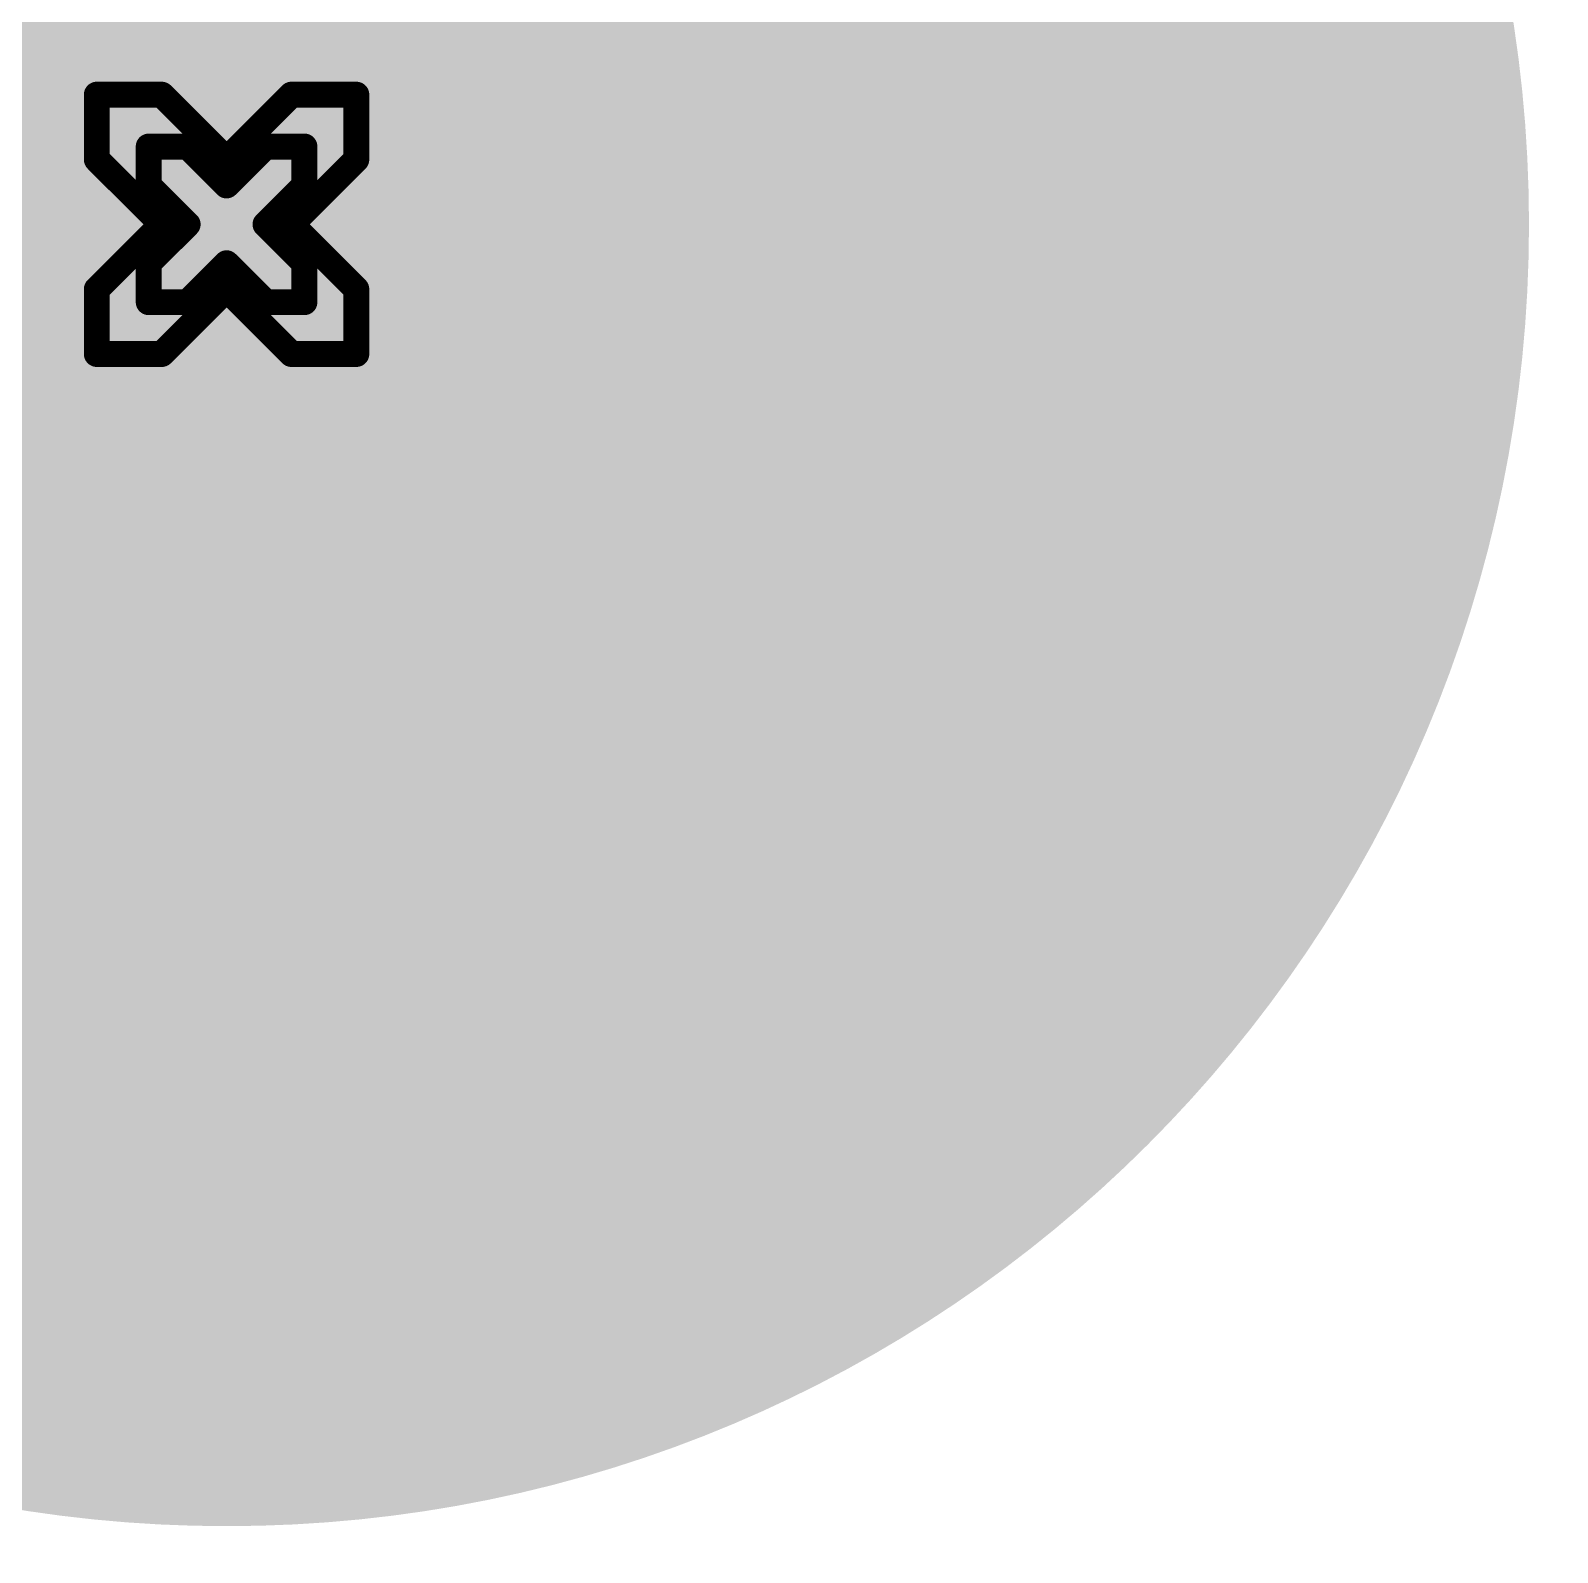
# Model space of a CAD drawing. Header units: inches. Extents: x 22 to 371, y 55 to 284.
# Drawn here: x 27.422 to 30.412, y 187.316 to 190.298 of the extents above; entities that cross this region are included whole.
import ezdxf

# ---------------------------------------------------------------- set-up
doc = ezdxf.new("R2010")
doc.units = ezdxf.units.IN
for name, color, linetype in [('Bottom Solder', 6, 'Continuous'), ('Drill Drawing', 1, 'Continuous'), ('Pad Holes', 156, 'Continuous'), ('Top Overlay', 2, 'Continuous'), ('Top Solder', 216, 'Continuous')]:
    doc.layers.add(name, color=color, linetype=linetype)

msp = doc.modelspace()

# ---------------------------------------------------------------- hatches: boundary and pattern name
at = {"layer": 'Bottom Solder'}
h = msp.add_hatch(color=6, dxfattribs=at)
edge = h.paths.add_edge_path()
edge.add_arc((27.806, 189.918), 0.1016, 0, 360)
at = {"layer": 'Pad Holes'}
h = msp.add_hatch(color=7, dxfattribs=at)
edge = h.paths.add_edge_path()
edge.add_arc((27.806, 189.918), 2.55, 0, 360)
at = {"layer": 'Top Solder'}
h = msp.add_hatch(color=216, dxfattribs=at)
edge = h.paths.add_edge_path()
edge.add_arc((27.806, 189.918), 0.1016, 0, 360)

# ---------------------------------------------------------------- linework, layer by layer
at = {"layer": 'Drill Drawing'}
for points in [[(27.552, 190.045, 0.0508, 0.0508, 0), (27.552, 190.172, 0.0508, 0.0508, 0)], [(27.552, 190.172, 0.0508, 0.0508, 0), (27.679, 190.172, 0.0508, 0.0508, 0)], [(27.679, 190.172, 0.0508, 0.0508, 0), (27.806, 190.045, 0.0508, 0.0508, 0)], [(27.806, 190.045, 0.0508, 0.0508, 0), (27.933, 190.172, 0.0508, 0.0508, 0)], [(27.933, 190.172, 0.0508, 0.0508, 0), (28.06, 190.172, 0.0508, 0.0508, 0)], [(28.06, 190.045, 0.0508, 0.0508, 0), (28.06, 190.172, 0.0508, 0.0508, 0)], [(27.6536, 189.9942, 0.0508, 0.0508, 0), (27.6536, 190.0704, 0.0508, 0.0508, 0)], [(27.6536, 190.0704, 0.0508, 0.0508, 0), (27.7298, 190.0704, 0.0508, 0.0508, 0)], [(27.7298, 190.0704, 0.0508, 0.0508, 0), (27.806, 189.9942, 0.0508, 0.0508, 0)], [(27.806, 189.9942, 0.0508, 0.0508, 0), (27.8822, 190.0704, 0.0508, 0.0508, 0)], [(27.8822, 190.0704, 0.0508, 0.0508, 0), (27.9584, 190.0704, 0.0508, 0.0508, 0)], [(27.9584, 189.9942, 0.0508, 0.0508, 0), (27.9584, 190.0704, 0.0508, 0.0508, 0)], [(27.552, 190.045, 0.0508, 0.0508, 0), (27.679, 189.918, 0.0508, 0.0508, 0)], [(27.933, 189.918, 0.0508, 0.0508, 0), (28.06, 190.045, 0.0508, 0.0508, 0)], [(27.6536, 189.9942, 0.0508, 0.0508, 0), (27.7298, 189.918, 0.0508, 0.0508, 0)], [(27.8822, 189.918, 0.0508, 0.0508, 0), (27.9584, 189.9942, 0.0508, 0.0508, 0)], [(27.552, 189.791, 0.0508, 0.0508, 0), (27.679, 189.918, 0.0508, 0.0508, 0)], [(27.6536, 189.8418, 0.0508, 0.0508, 0), (27.7298, 189.918, 0.0508, 0.0508, 0)], [(27.8822, 189.918, 0.0508, 0.0508, 0), (27.9584, 189.8418, 0.0508, 0.0508, 0)], [(27.933, 189.918, 0.0508, 0.0508, 0), (28.06, 189.791, 0.0508, 0.0508, 0)], [(27.6536, 189.7656, 0.0508, 0.0508, 0), (27.6536, 189.8418, 0.0508, 0.0508, 0)], [(27.7298, 189.7656, 0.0508, 0.0508, 0), (27.806, 189.8418, 0.0508, 0.0508, 0)], [(27.806, 189.8418, 0.0508, 0.0508, 0), (27.8822, 189.7656, 0.0508, 0.0508, 0)], [(27.9584, 189.7656, 0.0508, 0.0508, 0), (27.9584, 189.8418, 0.0508, 0.0508, 0)], [(27.552, 189.664, 0.0508, 0.0508, 0), (27.552, 189.791, 0.0508, 0.0508, 0)], [(27.679, 189.664, 0.0508, 0.0508, 0), (27.806, 189.791, 0.0508, 0.0508, 0)], [(27.806, 189.791, 0.0508, 0.0508, 0), (27.933, 189.664, 0.0508, 0.0508, 0)], [(28.06, 189.664, 0.0508, 0.0508, 0), (28.06, 189.791, 0.0508, 0.0508, 0)], [(27.6536, 189.7656, 0.0508, 0.0508, 0), (27.7298, 189.7656, 0.0508, 0.0508, 0)], [(27.8822, 189.7656, 0.0508, 0.0508, 0), (27.9584, 189.7656, 0.0508, 0.0508, 0)], [(27.552, 189.664, 0.0508, 0.0508, 0), (27.679, 189.664, 0.0508, 0.0508, 0)], [(27.933, 189.664, 0.0508, 0.0508, 0), (28.06, 189.664, 0.0508, 0.0508, 0)]]:
    msp.add_lwpolyline(points, format="xyseb", dxfattribs=at)
for points in [[(27.5393, 190.172, 0.0254, 0.0254, 1), (27.5647, 190.172, 0.0254, 0.0254, 1)], [(27.5393, 190.172, 0.0254, 0.0254, 1), (27.5647, 190.172, 0.0254, 0.0254, 1)], [(27.6663, 190.172, 0.0254, 0.0254, 1), (27.6917, 190.172, 0.0254, 0.0254, 1)], [(27.6663, 190.172, 0.0254, 0.0254, 1), (27.6917, 190.172, 0.0254, 0.0254, 1)], [(27.9203, 190.172, 0.0254, 0.0254, 1), (27.9457, 190.172, 0.0254, 0.0254, 1)], [(27.9203, 190.172, 0.0254, 0.0254, 1), (27.9457, 190.172, 0.0254, 0.0254, 1)], [(28.0473, 190.172, 0.0254, 0.0254, 1), (28.0727, 190.172, 0.0254, 0.0254, 1)], [(28.0473, 190.172, 0.0254, 0.0254, 1), (28.0727, 190.172, 0.0254, 0.0254, 1)], [(27.6409, 190.0704, 0.0254, 0.0254, 1), (27.6663, 190.0704, 0.0254, 0.0254, 1)], [(27.6409, 190.0704, 0.0254, 0.0254, 1), (27.6663, 190.0704, 0.0254, 0.0254, 1)], [(27.7171, 190.0704, 0.0254, 0.0254, 1), (27.7425, 190.0704, 0.0254, 0.0254, 1)], [(27.7171, 190.0704, 0.0254, 0.0254, 1), (27.7425, 190.0704, 0.0254, 0.0254, 1)], [(27.8695, 190.0704, 0.0254, 0.0254, 1), (27.8949, 190.0704, 0.0254, 0.0254, 1)], [(27.8695, 190.0704, 0.0254, 0.0254, 1), (27.8949, 190.0704, 0.0254, 0.0254, 1)], [(27.9457, 190.0704, 0.0254, 0.0254, 1), (27.9711, 190.0704, 0.0254, 0.0254, 1)], [(27.9457, 190.0704, 0.0254, 0.0254, 1), (27.9711, 190.0704, 0.0254, 0.0254, 1)], [(27.5393, 190.045, 0.0254, 0.0254, 1), (27.5647, 190.045, 0.0254, 0.0254, 1)], [(27.5393, 190.045, 0.0254, 0.0254, 1), (27.5647, 190.045, 0.0254, 0.0254, 1)], [(27.7933, 190.045, 0.0254, 0.0254, 1), (27.8187, 190.045, 0.0254, 0.0254, 1)], [(27.7933, 190.045, 0.0254, 0.0254, 1), (27.8187, 190.045, 0.0254, 0.0254, 1)], [(28.0473, 190.045, 0.0254, 0.0254, 1), (28.0727, 190.045, 0.0254, 0.0254, 1)], [(28.0473, 190.045, 0.0254, 0.0254, 1), (28.0727, 190.045, 0.0254, 0.0254, 1)], [(27.6409, 189.9942, 0.0254, 0.0254, 1), (27.6663, 189.9942, 0.0254, 0.0254, 1)], [(27.6409, 189.9942, 0.0254, 0.0254, 1), (27.6663, 189.9942, 0.0254, 0.0254, 1)], [(27.7933, 189.9942, 0.0254, 0.0254, 1), (27.8187, 189.9942, 0.0254, 0.0254, 1)], [(27.7933, 189.9942, 0.0254, 0.0254, 1), (27.8187, 189.9942, 0.0254, 0.0254, 1)], [(27.9457, 189.9942, 0.0254, 0.0254, 1), (27.9711, 189.9942, 0.0254, 0.0254, 1)], [(27.9457, 189.9942, 0.0254, 0.0254, 1), (27.9711, 189.9942, 0.0254, 0.0254, 1)], [(27.6663, 189.918, 0.0254, 0.0254, 1), (27.6917, 189.918, 0.0254, 0.0254, 1)], [(27.6663, 189.918, 0.0254, 0.0254, 1), (27.6917, 189.918, 0.0254, 0.0254, 1)], [(27.7171, 189.918, 0.0254, 0.0254, 1), (27.7425, 189.918, 0.0254, 0.0254, 1)], [(27.7171, 189.918, 0.0254, 0.0254, 1), (27.7425, 189.918, 0.0254, 0.0254, 1)], [(27.8695, 189.918, 0.0254, 0.0254, 1), (27.8949, 189.918, 0.0254, 0.0254, 1)], [(27.8695, 189.918, 0.0254, 0.0254, 1), (27.8949, 189.918, 0.0254, 0.0254, 1)], [(27.9203, 189.918, 0.0254, 0.0254, 1), (27.9457, 189.918, 0.0254, 0.0254, 1)], [(27.9203, 189.918, 0.0254, 0.0254, 1), (27.9457, 189.918, 0.0254, 0.0254, 1)], [(27.6409, 189.8418, 0.0254, 0.0254, 1), (27.6663, 189.8418, 0.0254, 0.0254, 1)], [(27.6409, 189.8418, 0.0254, 0.0254, 1), (27.6663, 189.8418, 0.0254, 0.0254, 1)], [(27.7933, 189.8418, 0.0254, 0.0254, 1), (27.8187, 189.8418, 0.0254, 0.0254, 1)], [(27.7933, 189.8418, 0.0254, 0.0254, 1), (27.8187, 189.8418, 0.0254, 0.0254, 1)], [(27.9457, 189.8418, 0.0254, 0.0254, 1), (27.9711, 189.8418, 0.0254, 0.0254, 1)], [(27.9457, 189.8418, 0.0254, 0.0254, 1), (27.9711, 189.8418, 0.0254, 0.0254, 1)], [(27.5393, 189.791, 0.0254, 0.0254, 1), (27.5647, 189.791, 0.0254, 0.0254, 1)], [(27.5393, 189.791, 0.0254, 0.0254, 1), (27.5647, 189.791, 0.0254, 0.0254, 1)], [(27.7933, 189.791, 0.0254, 0.0254, 1), (27.8187, 189.791, 0.0254, 0.0254, 1)], [(27.7933, 189.791, 0.0254, 0.0254, 1), (27.8187, 189.791, 0.0254, 0.0254, 1)], [(28.0473, 189.791, 0.0254, 0.0254, 1), (28.0727, 189.791, 0.0254, 0.0254, 1)], [(28.0473, 189.791, 0.0254, 0.0254, 1), (28.0727, 189.791, 0.0254, 0.0254, 1)], [(27.6409, 189.7656, 0.0254, 0.0254, 1), (27.6663, 189.7656, 0.0254, 0.0254, 1)], [(27.6409, 189.7656, 0.0254, 0.0254, 1), (27.6663, 189.7656, 0.0254, 0.0254, 1)], [(27.7171, 189.7656, 0.0254, 0.0254, 1), (27.7425, 189.7656, 0.0254, 0.0254, 1)], [(27.7171, 189.7656, 0.0254, 0.0254, 1), (27.7425, 189.7656, 0.0254, 0.0254, 1)], [(27.8695, 189.7656, 0.0254, 0.0254, 1), (27.8949, 189.7656, 0.0254, 0.0254, 1)], [(27.8695, 189.7656, 0.0254, 0.0254, 1), (27.8949, 189.7656, 0.0254, 0.0254, 1)], [(27.9457, 189.7656, 0.0254, 0.0254, 1), (27.9711, 189.7656, 0.0254, 0.0254, 1)], [(27.9457, 189.7656, 0.0254, 0.0254, 1), (27.9711, 189.7656, 0.0254, 0.0254, 1)], [(27.5393, 189.664, 0.0254, 0.0254, 1), (27.5647, 189.664, 0.0254, 0.0254, 1)], [(27.5393, 189.664, 0.0254, 0.0254, 1), (27.5647, 189.664, 0.0254, 0.0254, 1)], [(27.6663, 189.664, 0.0254, 0.0254, 1), (27.6917, 189.664, 0.0254, 0.0254, 1)], [(27.6663, 189.664, 0.0254, 0.0254, 1), (27.6917, 189.664, 0.0254, 0.0254, 1)], [(27.9203, 189.664, 0.0254, 0.0254, 1), (27.9457, 189.664, 0.0254, 0.0254, 1)], [(27.9203, 189.664, 0.0254, 0.0254, 1), (27.9457, 189.664, 0.0254, 0.0254, 1)], [(28.0473, 189.664, 0.0254, 0.0254, 1), (28.0727, 189.664, 0.0254, 0.0254, 1)], [(28.0473, 189.664, 0.0254, 0.0254, 1), (28.0727, 189.664, 0.0254, 0.0254, 1)]]:
    msp.add_lwpolyline(points, format="xyseb", close=True, dxfattribs=at)
at = {"layer": 'Top Overlay'}
msp.add_lwpolyline([(32.056, 189.918, 0.254, 0.254, 1), (23.556, 189.918, 0.254, 0.254, 1)], format="xyseb", close=True, dxfattribs=at)

doc.saveas('drawing.dxf')
